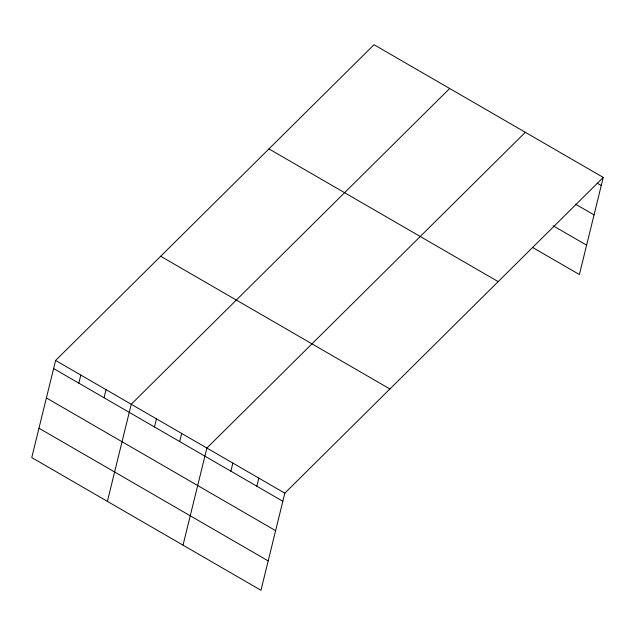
<?xml version="1.0" encoding="UTF-8"?>
<svg xmlns="http://www.w3.org/2000/svg" width="635" height="635" viewBox="0 0 635 635"><rect width="100%" height="100%" fill="white"/><g stroke="black" fill="none" stroke-linecap="round" stroke-linejoin="round"><path stroke-width="0.95" d="M55.602 360.458L31.75 457.581L260.969 590.288L284.821 493.173L603.25 177.419L374.031 44.712L55.602 360.458L284.821 493.173M78.827 383.159L80.82 375.055M104.045 397.756L106.029 389.66M107.394 501.372L131.247 404.257L449.675 88.503M154.472 426.958L156.456 418.854M179.681 441.555L181.673 433.451M183.031 545.163L206.891 448.048L525.32 132.302M230.878 471.194L232.862 463.09M256.85 486.227L258.842 478.131M603.25 177.419L579.398 274.542L532.471 247.372M597.067 183.094L601.258 185.523M575.612 204.224L594.042 214.9M553.093 225.758L586.613 245.166M268.954 148.907L498.165 281.615M160.687 256.262L389.906 388.969M53.618 368.562L282.829 501.269M46.403 397.939L275.614 530.646M38.965 428.204L268.184 560.911"/></g></svg>
